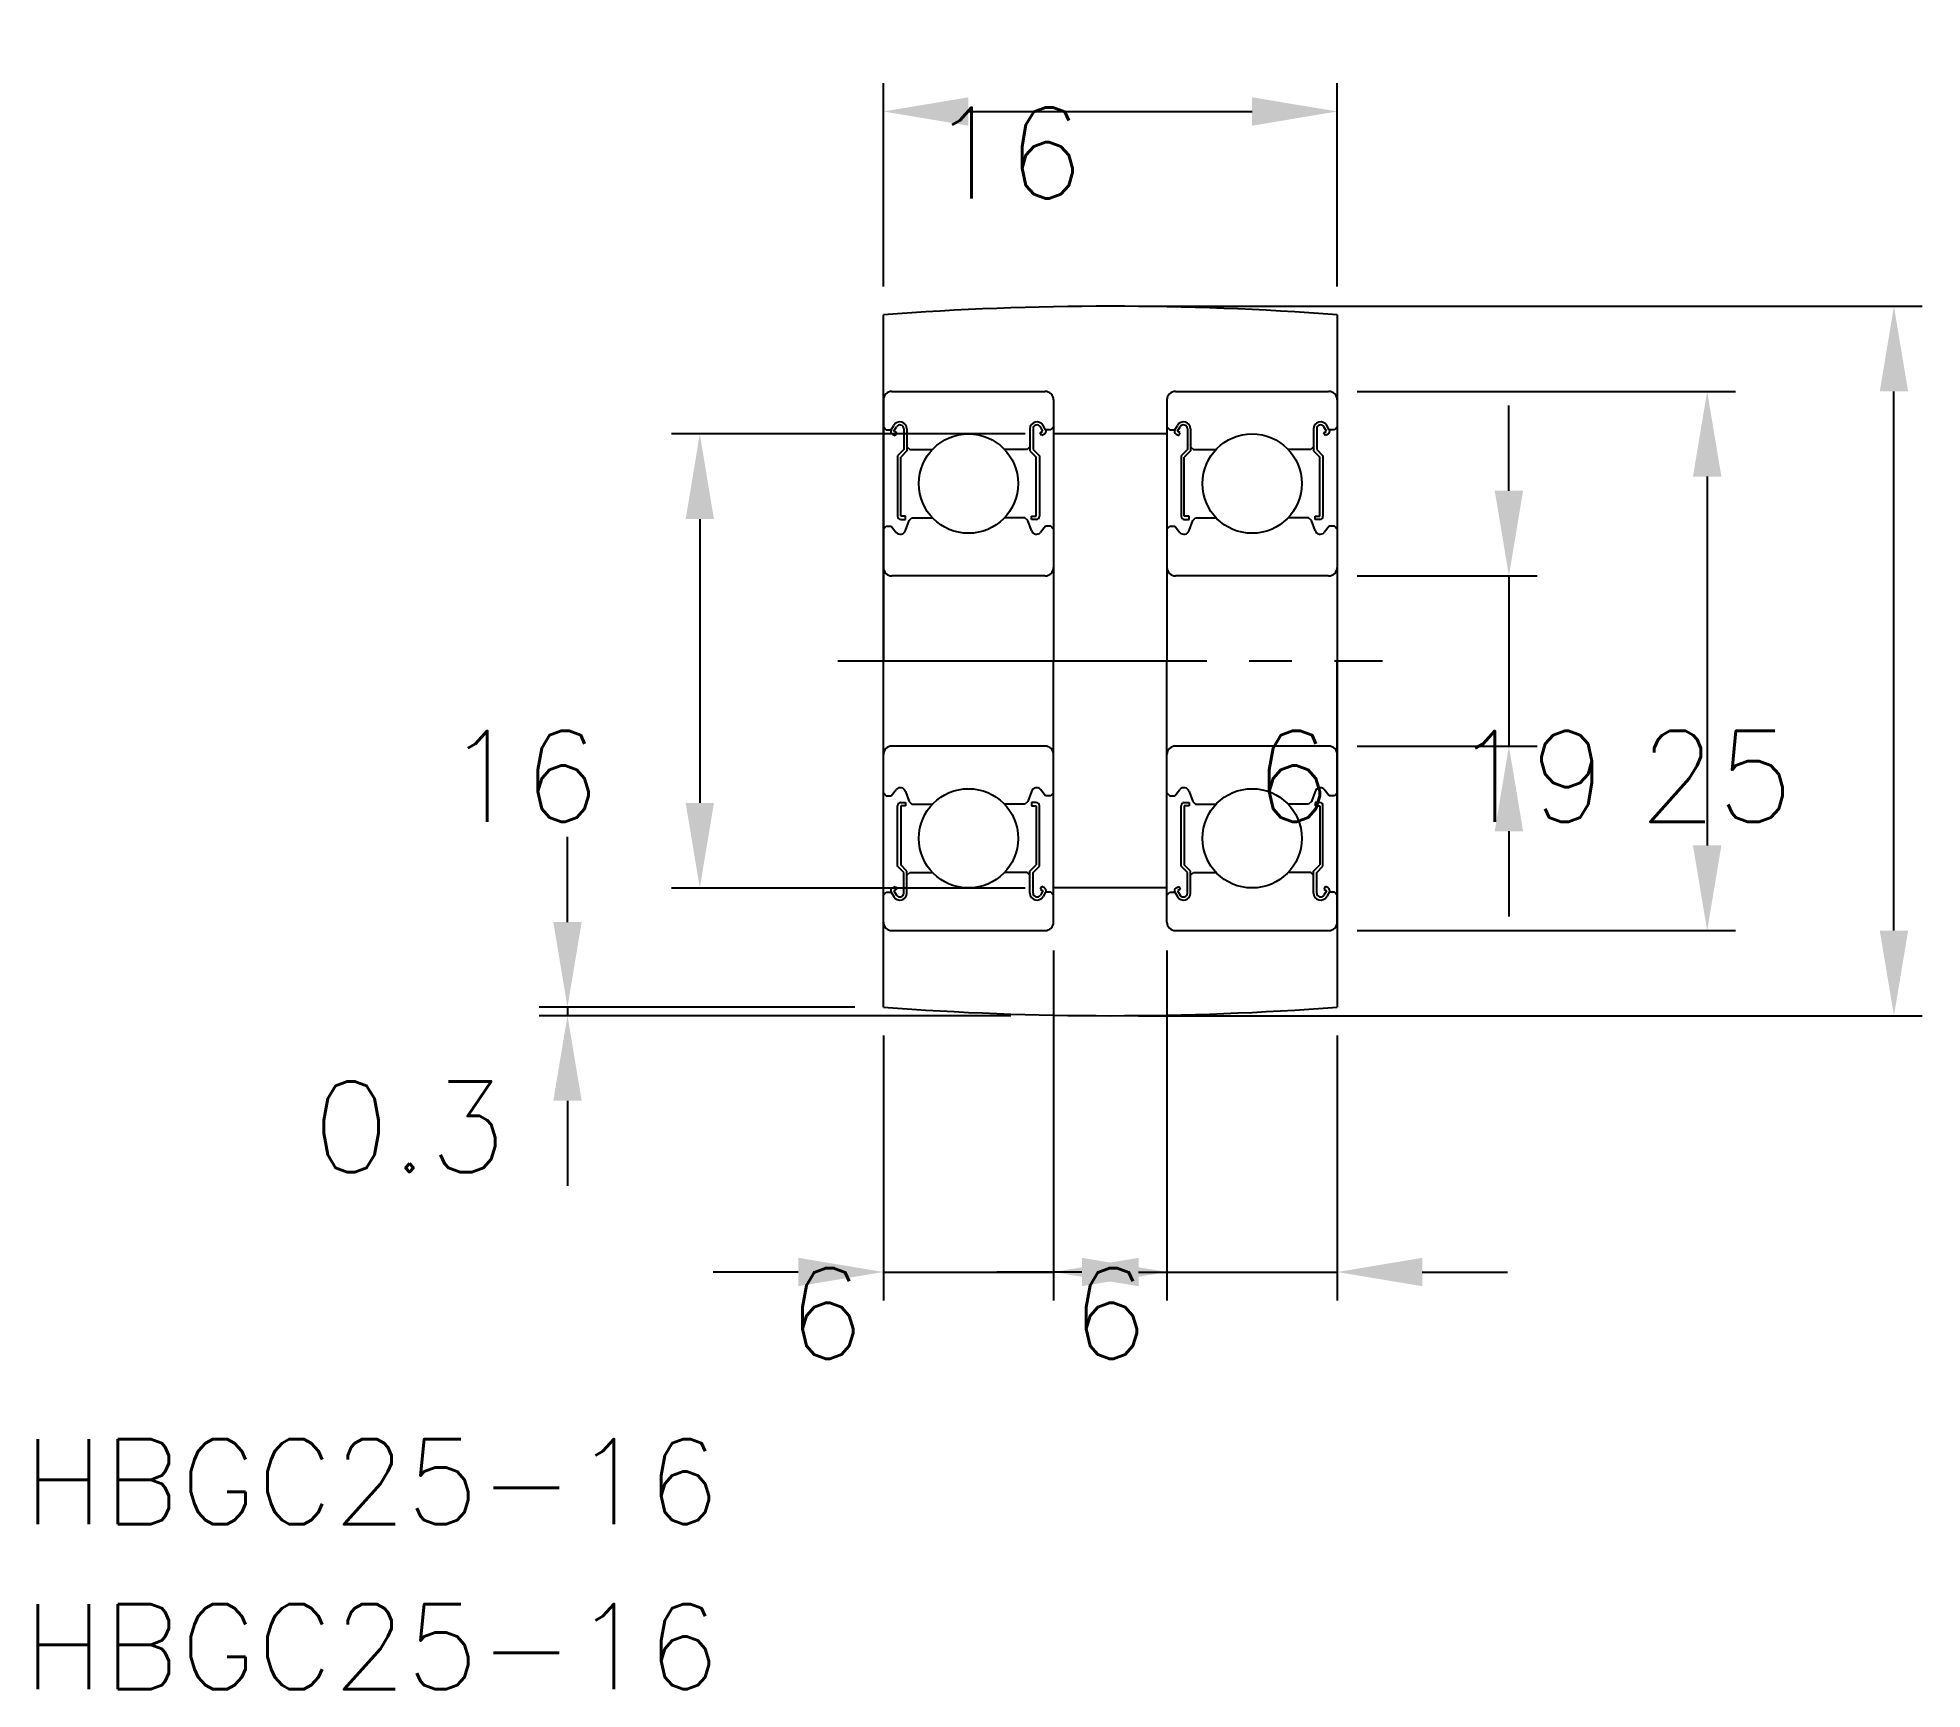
# Model space of a CAD drawing. Extents: x 37.1 to 103.5, y 136.3 to 194.5.
import ezdxf
from ezdxf.enums import TextEntityAlignment as Align

# ---------------------------------------------------------------- set-up
doc = ezdxf.new("R2010")
doc.units = 0
doc.header["$PDMODE"] = 64
doc.linetypes.add('CENTER', pattern=[17.5, 13, -1.5, 1.5, -1.5])
doc.layers.get('0').update_dxf_attribs({"linetype": 'CONTINUOUS'})
doc.layers.get('DEFPOINTS').update_dxf_attribs({"linetype": 'CONTINUOUS'})
doc.layers.add('CENTER', color=1, linetype='CENTER')
doc.layers.add('SIZE', color=7, linetype='CONTINUOUS')
doc.styles.get("Standard").update_dxf_attribs({"font": 'txt.shx', "bigfont": '@extfont2.shx'})
doc.dimstyles.get("Standard").update_dxf_attribs({"dimtxt": 2.5, "dimasz": 2.5, "dimexe": 1.25, "dimexo": 0.625, "dimtad": 1, "dimcen": 2.5, "dimazin": 3, "dimtfac": 1, "dimtmove": 0, "dimatfit": 3})

# ---------------------------------------------------------------- blocks, each defined once
blk = doc.blocks.new('*D21')
at = {"layer": 'DEFPOINTS', "color": 0, "linetype": 'CONTINUOUS'}
for p in [(82.885, 191.868), (66.885, 184.703), (82.885, 184.703)]:
    blk.add_point(p, dxfattribs=at)
at = {"layer": 'SIZE', "color": 0, "linetype": 'CONTINUOUS'}
for p, q in [((66.885, 185.703), (66.885, 192.868)), ((82.885, 185.703), (82.885, 192.868)), ((69.885, 191.868), (79.885, 191.868))]:
    blk.add_line(p, q, dxfattribs=at)
for points in [[(69.885, 192.368), (69.885, 191.368), (66.885, 191.868)], [(79.885, 192.368), (79.885, 191.368), (82.885, 191.868)]]:
    blk.add_solid(points, dxfattribs=at)
at = {"layer": 'SIZE', "color": 0}
blk.add_text('16', height=3.2, dxfattribs=at).set_placement((68.485, 188.804))
blk = doc.blocks.new('*D22')
at = {"layer": 'DEFPOINTS', "color": 0, "linetype": 'CONTINUOUS'}
for p in [(72.885, 180.503), (60.414, 164.503), (72.885, 164.503)]:
    blk.add_point(p, dxfattribs=at)
at = {"layer": 'SIZE', "color": 0, "linetype": 'CONTINUOUS'}
for p, q in [((71.885, 180.503), (59.414, 180.503)), ((60.414, 177.503), (60.414, 167.503)), ((71.885, 164.503), (59.414, 164.503))]:
    blk.add_line(p, q, dxfattribs=at)
for points in [[(59.914, 177.503), (60.914, 177.503), (60.414, 180.503)], [(59.914, 167.503), (60.914, 167.503), (60.414, 164.503)]]:
    blk.add_solid(points, dxfattribs=at)
at = {"layer": 'SIZE', "color": 0}
blk.add_text('16', height=3.2, dxfattribs=at).set_placement((51.414, 166.839))
blk = doc.blocks.new('*D23')
at = {"layer": 'DEFPOINTS', "color": 0, "linetype": 'CONTINUOUS'}
for p in [(82.585, 175.503), (82.585, 169.503), (88.94, 169.503)]:
    blk.add_point(p, dxfattribs=at)
at = {"layer": 'SIZE', "color": 0, "linetype": 'CONTINUOUS'}
for p, q in [((88.94, 178.503), (88.94, 181.503)), ((83.585, 175.503), (89.94, 175.503)), ((88.94, 175.503), (88.94, 169.503)), ((83.585, 169.503), (89.94, 169.503)), ((88.94, 166.503), (88.94, 163.503))]:
    blk.add_line(p, q, dxfattribs=at)
for points in [[(88.44, 178.503), (89.44, 178.503), (88.94, 175.503)], [(88.44, 166.503), (89.44, 166.503), (88.94, 169.503)]]:
    blk.add_solid(points, dxfattribs=at)
at = {"layer": 'SIZE', "color": 0}
blk.add_text('6', height=3.2, dxfattribs=at).set_placement((79.94, 166.839))
blk = doc.blocks.new('*D24')
at = {"layer": 'DEFPOINTS', "color": 0, "linetype": 'CONTINUOUS'}
for p in [(82.585, 182.003), (82.585, 163.003), (95.929, 163.003)]:
    blk.add_point(p, dxfattribs=at)
at = {"layer": 'SIZE', "color": 0, "linetype": 'CONTINUOUS'}
for p, q in [((83.585, 182.003), (96.929, 182.003)), ((95.929, 179.003), (95.929, 166.003)), ((83.585, 163.003), (96.929, 163.003))]:
    blk.add_line(p, q, dxfattribs=at)
for points in [[(95.429, 179.003), (96.429, 179.003), (95.929, 182.003)], [(95.429, 166.003), (96.429, 166.003), (95.929, 163.003)]]:
    blk.add_solid(points, dxfattribs=at)
at = {"layer": 'SIZE', "color": 0}
blk.add_text('19', height=3.2, dxfattribs=at).set_placement((86.929, 166.839))
blk = doc.blocks.new('*D25')
at = {"layer": 'DEFPOINTS', "color": 0, "linetype": 'CONTINUOUS'}
for p in [(74.885, 185.003), (102.514, 185.003), (74.885, 160.003)]:
    blk.add_point(p, dxfattribs=at)
at = {"layer": 'SIZE', "color": 0, "linetype": 'CONTINUOUS'}
for p, q in [((75.885, 185.003), (103.514, 185.003)), ((102.514, 163.003), (102.514, 182.003)), ((75.885, 160.003), (103.514, 160.003))]:
    blk.add_line(p, q, dxfattribs=at)
for points in [[(102.014, 182.003), (103.014, 182.003), (102.514, 185.003)], [(102.014, 163.003), (103.014, 163.003), (102.514, 160.003)]]:
    blk.add_solid(points, dxfattribs=at)
at = {"layer": 'SIZE', "color": 0}
blk.add_text('25', height=3.2, dxfattribs=at).set_placement((93.514, 166.839))
blk = doc.blocks.new('*D26')
at = {"layer": 'DEFPOINTS', "color": 0, "linetype": 'CONTINUOUS'}
for p in [(66.885, 160.303), (55.749, 160.003), (72.385, 160.003)]:
    blk.add_point(p, dxfattribs=at)
at = {"layer": 'SIZE', "color": 0, "linetype": 'CONTINUOUS'}
for p, q in [((55.749, 163.303), (55.749, 166.303)), ((65.885, 160.303), (54.749, 160.303)), ((55.749, 160.303), (55.749, 160.003)), ((71.385, 160.003), (54.749, 160.003)), ((55.749, 157.003), (55.749, 154.003))]:
    blk.add_line(p, q, dxfattribs=at)
for points in [[(55.249, 163.303), (56.249, 163.303), (55.749, 160.303)], [(55.249, 157.003), (56.249, 157.003), (55.749, 160.003)]]:
    blk.add_solid(points, dxfattribs=at)
at = {"layer": 'SIZE', "color": 0}
blk.add_text('0.3', height=3.2, dxfattribs=at).set_placement((46.749, 154.489))
blk = doc.blocks.new('*D27')
at = {"layer": 'DEFPOINTS', "color": 0, "linetype": 'CONTINUOUS'}
for p in [(72.885, 163.303), (66.885, 160.303), (72.885, 150.97)]:
    blk.add_point(p, dxfattribs=at)
at = {"layer": 'SIZE', "color": 0, "linetype": 'CONTINUOUS'}
for p, q in [((72.885, 162.303), (72.885, 149.97)), ((66.885, 159.303), (66.885, 149.97)), ((63.885, 150.97), (60.885, 150.97)), ((66.885, 150.97), (72.885, 150.97)), ((75.885, 150.97), (78.885, 150.97))]:
    blk.add_line(p, q, dxfattribs=at)
for points in [[(63.885, 151.47), (63.885, 150.47), (66.885, 150.97)], [(75.885, 151.47), (75.885, 150.47), (72.885, 150.97)]]:
    blk.add_solid(points, dxfattribs=at)
at = {"layer": 'SIZE', "color": 0}
blk.add_text('6', height=3.2, dxfattribs=at).set_placement((63.485, 147.906))
blk = doc.blocks.new('*D28')
at = {"layer": 'DEFPOINTS', "color": 0, "linetype": 'CONTINUOUS'}
for p in [(76.885, 163.303), (82.885, 160.303), (82.885, 150.97)]:
    blk.add_point(p, dxfattribs=at)
at = {"layer": 'SIZE', "color": 0, "linetype": 'CONTINUOUS'}
for p, q in [((76.885, 162.303), (76.885, 149.97)), ((82.885, 159.303), (82.885, 149.97)), ((73.885, 150.97), (70.885, 150.97)), ((76.885, 150.97), (82.885, 150.97)), ((85.885, 150.97), (88.885, 150.97))]:
    blk.add_line(p, q, dxfattribs=at)
for points in [[(73.885, 151.47), (73.885, 150.47), (76.885, 150.97)], [(85.885, 151.47), (85.885, 150.47), (82.885, 150.97)]]:
    blk.add_solid(points, dxfattribs=at)
at = {"layer": 'SIZE', "color": 0}
blk.add_text('6', height=3.2, dxfattribs=at).set_placement((73.485, 147.906))

msp = doc.modelspace()

# ---------------------------------------------------------------- linework, layer by layer
at = {"color": 7, "linetype": 'CONTINUOUS'}
for p, q in [((66.88465, 160.30343), (66.88465, 184.70343)), ((82.88465, 184.70343), (82.88465, 160.30343)), ((66.88465, 181.70343), (66.88465, 172.50343)), ((67.18465, 182.00343), (72.58465, 182.00343)), ((72.88465, 181.70343), (72.88465, 172.50343)), ((76.88465, 181.70343), (76.88465, 172.50343)), ((77.18465, 182.00343), (82.58465, 182.00343)), ((82.88465, 181.70343), (82.88465, 172.50343)), ((66.88465, 180.75345), (66.98465, 180.65342)), ((67.16243, 180.65342), (67.25311, 180.80664)), ((67.25866, 180.59788), (67.34933, 180.75108)), ((72.51063, 180.59788), (72.41997, 180.75108)), ((72.60687, 180.65342), (72.51619, 180.80664)), ((72.88465, 180.75345), (72.78465, 180.65342)), ((76.88465, 180.75345), (76.98465, 180.65342)), ((77.16243, 180.65342), (77.25311, 180.80664)), ((77.25866, 180.59788), (77.34933, 180.75108)), ((82.51063, 180.59788), (82.41997, 180.75108)), ((82.60687, 180.65342), (82.51619, 180.80664)), ((82.88465, 180.75345), (82.78465, 180.65342)), ((66.98465, 180.65342), (67.16243, 180.65342)), ((67.20311, 180.50164), (67.29933, 180.44609)), ((67.35488, 180.54232), (67.25866, 180.59788)), ((67.29932, 180.44612), (67.35488, 180.54234)), ((67.60687, 180.68206), (67.60687, 179.95343)), ((67.71798, 180.68206), (67.71798, 179.90739)), ((72.05132, 180.68206), (72.05132, 179.90739)), ((72.16243, 180.68206), (72.16243, 179.95343)), ((72.41442, 180.54232), (72.51063, 180.59788)), ((72.46998, 180.44612), (72.41442, 180.54234)), ((72.56619, 180.50164), (72.46997, 180.44609)), ((72.78465, 180.65342), (72.60687, 180.65342)), ((76.88465, 180.50343), (72.88465, 180.50343)), ((76.98465, 180.65342), (77.16243, 180.65342)), ((77.20311, 180.50164), (77.29933, 180.44609)), ((77.35488, 180.54232), (77.25866, 180.59788)), ((77.29932, 180.44612), (77.35488, 180.54234)), ((77.60687, 180.68206), (77.60687, 179.95343)), ((77.71798, 180.68206), (77.71798, 179.90739)), ((82.05132, 180.68206), (82.05132, 179.90739)), ((82.16243, 180.68206), (82.16243, 179.95343)), ((82.41442, 180.54232), (82.51063, 180.59788)), ((82.46998, 180.44612), (82.41442, 180.54234)), ((82.56619, 180.50164), (82.46997, 180.44609)), ((82.78465, 180.65342), (82.60687, 180.65342)), ((67.60687, 179.95343), (67.38465, 179.7312)), ((67.38465, 179.7312), (67.38465, 177.60454)), ((67.71798, 179.90741), (67.49577, 179.68519)), ((67.49577, 177.60454), (67.49577, 179.68519)), ((67.71799, 180.05342), (67.81799, 179.95343)), ((67.81799, 179.95343), (68.61088, 179.95343)), ((71.95131, 179.95343), (71.15842, 179.95343)), ((72.05131, 180.05342), (71.95131, 179.95343)), ((72.05132, 179.90741), (72.27353, 179.68519)), ((72.16243, 179.95343), (72.38465, 179.7312)), ((72.27353, 177.60454), (72.27353, 179.68519)), ((72.38465, 179.7312), (72.38465, 177.60454)), ((72.88465, 179.40343), (72.88465, 179.40353)), ((77.60687, 179.95343), (77.38465, 179.7312)), ((77.38465, 179.7312), (77.38465, 177.60454)), ((77.71798, 179.90741), (77.49577, 179.68519)), ((77.49577, 177.60454), (77.49577, 179.68519)), ((77.71799, 180.05342), (77.81799, 179.95343)), ((77.81799, 179.95343), (78.61088, 179.95343)), ((81.95131, 179.95343), (81.15842, 179.95343)), ((82.05131, 180.05342), (81.95131, 179.95343)), ((82.05132, 179.90741), (82.27353, 179.68519)), ((82.16243, 179.95343), (82.38465, 179.7312)), ((82.27353, 177.60454), (82.27353, 179.68519)), ((82.38465, 179.7312), (82.38465, 177.60454)), ((82.88465, 179.40343), (82.88465, 179.40353)), ((67.49576, 177.49343), (67.66243, 177.49343)), ((67.66243, 177.60454), (67.49577, 177.60454)), ((67.66233, 177.10053), (67.79297, 177.45947)), ((67.66243, 177.49343), (67.66243, 177.60454)), ((67.79297, 177.45948), (67.89295, 177.55343)), ((67.89295, 177.55343), (68.61088, 177.55343)), ((71.87635, 177.55343), (71.15842, 177.55343)), ((71.97633, 177.45948), (71.87635, 177.55343)), ((72.10697, 177.10053), (71.97633, 177.45947)), ((72.10687, 177.49343), (72.10687, 177.60454)), ((72.10687, 177.60454), (72.27353, 177.60454)), ((72.27354, 177.49343), (72.10687, 177.49343)), ((77.49576, 177.49343), (77.66243, 177.49343)), ((77.66243, 177.60454), (77.49577, 177.60454)), ((77.66233, 177.10053), (77.79297, 177.45947)), ((77.66243, 177.49343), (77.66243, 177.60454)), ((77.79297, 177.45948), (77.89295, 177.55343)), ((77.89295, 177.55343), (78.61088, 177.55343)), ((81.87635, 177.55343), (81.15842, 177.55343)), ((81.97633, 177.45948), (81.87635, 177.55343)), ((82.10697, 177.10053), (81.97633, 177.45947)), ((82.10687, 177.49343), (82.10687, 177.60454)), ((82.10687, 177.60454), (82.27353, 177.60454)), ((82.27354, 177.49343), (82.10687, 177.49343)), ((66.88465, 177.15343), (66.98465, 177.25343)), ((66.98465, 177.25343), (67.16244, 177.25343)), ((67.16244, 177.25343), (67.34127, 177.03475)), ((72.60686, 177.25343), (72.42803, 177.03475)), ((72.78465, 177.25343), (72.60686, 177.25343)), ((72.88465, 177.15343), (72.78465, 177.25343)), ((72.88465, 177.10343), (72.88475, 177.10343)), ((76.88465, 177.15343), (76.98465, 177.25343)), ((76.98465, 177.25343), (77.16244, 177.25343)), ((77.16244, 177.25343), (77.34127, 177.03475)), ((82.60686, 177.25343), (82.42803, 177.03475)), ((82.78465, 177.25343), (82.60686, 177.25343)), ((82.88465, 177.15343), (82.78465, 177.25343)), ((82.88465, 177.10343), (82.88475, 177.10343)), ((72.58465, 175.50343), (67.18465, 175.50343)), ((82.58465, 175.50343), (77.18465, 175.50343)), ((66.88465, 163.30343), (66.88465, 172.50343)), ((72.88465, 163.30343), (72.88465, 172.50343)), ((76.88465, 163.30343), (76.88465, 172.50343)), ((82.88465, 163.30343), (82.88465, 172.50343)), ((72.58465, 169.50343), (67.18465, 169.50343)), ((82.58465, 169.50343), (77.18465, 169.50343)), ((66.88465, 167.85343), (66.98465, 167.75343)), ((66.98465, 167.75343), (67.16244, 167.75343)), ((67.16244, 167.75343), (67.34127, 167.97212)), ((67.49576, 167.51343), (67.66243, 167.51343)), ((67.66233, 167.90633), (67.79297, 167.54739)), ((67.66243, 167.51343), (67.66243, 167.40232)), ((67.79297, 167.54738), (67.89295, 167.45343)), ((67.89295, 167.45343), (68.61088, 167.45343)), ((71.87635, 167.45343), (71.15842, 167.45343)), ((71.97633, 167.54738), (71.87635, 167.45343)), ((72.10697, 167.90633), (71.97633, 167.54739)), ((72.10687, 167.51343), (72.10687, 167.40232)), ((72.27354, 167.51343), (72.10687, 167.51343)), ((72.60686, 167.75343), (72.42803, 167.97212)), ((72.78465, 167.75343), (72.60686, 167.75343)), ((72.88465, 167.85343), (72.78465, 167.75343)), ((76.88465, 167.85343), (76.98465, 167.75343)), ((76.98465, 167.75343), (77.16244, 167.75343)), ((77.16244, 167.75343), (77.34127, 167.97212)), ((77.49576, 167.51343), (77.66243, 167.51343)), ((77.66233, 167.90633), (77.79297, 167.54739)), ((77.66243, 167.51343), (77.66243, 167.40232)), ((77.79297, 167.54738), (77.89295, 167.45343)), ((77.89295, 167.45343), (78.61088, 167.45343)), ((81.87635, 167.45343), (81.15842, 167.45343)), ((81.97633, 167.54738), (81.87635, 167.45343)), ((82.10697, 167.90633), (81.97633, 167.54739)), ((82.10687, 167.51343), (82.10687, 167.40232)), ((82.27354, 167.51343), (82.10687, 167.51343)), ((82.60686, 167.75343), (82.42803, 167.97212)), ((82.78465, 167.75343), (82.60686, 167.75343)), ((82.88465, 167.85343), (82.78465, 167.75343)), ((67.38465, 165.27566), (67.38465, 167.40232)), ((67.66243, 167.40232), (67.49577, 167.40232)), ((67.49577, 167.40232), (67.49577, 165.32167)), ((72.10687, 167.40232), (72.27353, 167.40232)), ((72.27353, 167.40232), (72.27353, 165.32167)), ((72.38465, 165.27566), (72.38465, 167.40232)), ((77.38465, 165.27566), (77.38465, 167.40232)), ((77.66243, 167.40232), (77.49577, 167.40232)), ((77.49577, 167.40232), (77.49577, 165.32167)), ((82.10687, 167.40232), (82.27353, 167.40232)), ((82.27353, 167.40232), (82.27353, 165.32167)), ((82.38465, 165.27566), (82.38465, 167.40232)), ((67.60687, 165.05343), (67.38465, 165.27566)), ((67.71798, 165.09945), (67.49577, 165.32167)), ((67.60687, 164.3248), (67.60687, 165.05343)), ((67.71798, 164.3248), (67.71798, 165.09947)), ((67.71799, 164.95344), (67.81799, 165.05343)), ((67.81799, 165.05343), (68.61088, 165.05343)), ((71.95131, 165.05343), (71.15842, 165.05343)), ((72.05131, 164.95344), (71.95131, 165.05343)), ((72.05132, 165.09945), (72.27353, 165.32167)), ((72.05132, 164.3248), (72.05132, 165.09947)), ((72.16243, 165.05343), (72.38465, 165.27566)), ((72.16243, 164.3248), (72.16243, 165.05343)), ((77.60687, 165.05343), (77.38465, 165.27566)), ((77.71798, 165.09945), (77.49577, 165.32167)), ((77.60687, 164.3248), (77.60687, 165.05343)), ((77.71798, 164.3248), (77.71798, 165.09947)), ((77.71799, 164.95344), (77.81799, 165.05343)), ((77.81799, 165.05343), (78.61088, 165.05343)), ((81.95131, 165.05343), (81.15842, 165.05343)), ((82.05131, 164.95344), (81.95131, 165.05343)), ((82.05132, 165.09945), (82.27353, 165.32167)), ((82.05132, 164.3248), (82.05132, 165.09947)), ((82.16243, 165.05343), (82.38465, 165.27566)), ((82.16243, 164.3248), (82.16243, 165.05343)), ((66.88465, 164.25341), (66.98465, 164.35344)), ((66.98465, 164.35344), (67.16243, 164.35344)), ((67.16243, 164.35344), (67.25311, 164.20022)), ((67.20311, 164.50522), (67.29933, 164.56077)), ((67.35488, 164.46454), (67.25866, 164.40899)), ((67.25866, 164.40899), (67.34933, 164.25578)), ((67.29932, 164.56074), (67.35488, 164.46452)), ((72.46998, 164.56074), (72.41442, 164.46452)), ((72.41442, 164.46454), (72.51063, 164.40899)), ((72.51063, 164.40899), (72.41997, 164.25578)), ((72.56619, 164.50522), (72.46997, 164.56077)), ((72.60687, 164.35344), (72.51619, 164.20022)), ((72.78465, 164.35344), (72.60687, 164.35344)), ((72.88465, 164.25341), (72.78465, 164.35344)), ((76.88465, 164.50343), (72.88465, 164.50343)), ((76.88465, 164.25341), (76.98465, 164.35344)), ((76.98465, 164.35344), (77.16243, 164.35344)), ((77.16243, 164.35344), (77.25311, 164.20022)), ((77.20311, 164.50522), (77.29933, 164.56077)), ((77.35488, 164.46454), (77.25866, 164.40899)), ((77.25866, 164.40899), (77.34933, 164.25578)), ((77.29932, 164.56074), (77.35488, 164.46452)), ((82.46998, 164.56074), (82.41442, 164.46452)), ((82.41442, 164.46454), (82.51063, 164.40899)), ((82.51063, 164.40899), (82.41997, 164.25578)), ((82.56619, 164.50522), (82.46997, 164.56077)), ((82.60687, 164.35344), (82.51619, 164.20022)), ((82.78465, 164.35344), (82.60687, 164.35344)), ((82.88465, 164.25341), (82.78465, 164.35344)), ((67.18465, 163.00343), (72.58465, 163.00343)), ((77.18465, 163.00343), (82.58465, 163.00343))]:
    msp.add_line(p, q, dxfattribs=at)
for centre in [(69.88465, 178.75343), (79.88465, 178.75343), (69.88465, 166.25343), (79.88465, 166.25343)]:
    msp.add_circle(centre, 1.75, dxfattribs=at)
for centre, radius, start, end in [((74.88465, 78.18677), 106.81667, 85.7048291, 94.2951709), ((67.18465, 181.70343), 0.3, 90, 180), ((72.58465, 181.70343), 0.3, 0, 90), ((77.18465, 181.70343), 0.3, 90, 180), ((82.58465, 181.70343), 0.3, 0, 90), ((67.46886, 180.68206), 0.24912, 0, 150.00121), ((67.46886, 180.68206), 0.13801, 0, 150.00256), ((72.30044, 180.68206), 0.24912, 29.99879, 180), ((72.30044, 180.68206), 0.13801, 29.99744, 180), ((77.46886, 180.68206), 0.24912, 0, 150.00121), ((77.46886, 180.68206), 0.13801, 0, 150.00256), ((82.30044, 180.68206), 0.24912, 29.99879, 180), ((82.30044, 180.68206), 0.13801, 29.99744, 180), ((67.25863, 180.59786), 0.11109, 149.9870654, 240.0090463), ((72.51067, 180.59786), 0.11109, 299.9909537, 30.0129346), ((77.25863, 180.59786), 0.11109, 149.9870654, 240.0090463), ((82.51067, 180.59786), 0.11109, 299.9909537, 30.0129346), ((67.49576, 177.60454), 0.11111, 180.00005, 270.00003), ((72.27354, 177.60454), 0.11111, 269.99997, 359.99995), ((77.49576, 177.60454), 0.11111, 180.00005, 270.00003), ((82.27354, 177.60454), 0.11111, 269.99997, 359.99995), ((67.484, 177.15451), 0.18632, 220.0002, 343.15268), ((72.2853, 177.15451), 0.18632, 196.84732, 319.9998), ((77.484, 177.15451), 0.18632, 220.0002, 343.15268), ((82.2853, 177.15451), 0.18632, 196.84732, 319.9998), ((67.18465, 175.80343), 0.3, 180, 270), ((72.58465, 175.80343), 0.3, 270, 0), ((77.18465, 175.80343), 0.3, 180, 270), ((82.58465, 175.80343), 0.3, 270, 0), ((67.18465, 169.20343), 0.3, 90, 180), ((72.58465, 169.20343), 0.3, 0, 90), ((77.18465, 169.20343), 0.3, 90, 180), ((82.58465, 169.20343), 0.3, 0, 90), ((67.484, 167.85235), 0.18632, 16.84732, 139.9998), ((67.49576, 167.40232), 0.11111, 89.99997, 179.99995), ((72.2853, 167.85235), 0.18632, 40.0002, 163.15268), ((72.27354, 167.40232), 0.11111, 0.00005, 90.00003), ((77.484, 167.85235), 0.18632, 16.84732, 139.9998), ((77.49576, 167.40232), 0.11111, 89.99997, 179.99995), ((82.2853, 167.85235), 0.18632, 40.0002, 163.15268), ((82.27354, 167.40232), 0.11111, 0.00005, 90.00003), ((67.25863, 164.40901), 0.11109, 119.9909537, 210.0129346), ((67.46886, 164.3248), 0.24912, 209.99879, 0), ((67.46886, 164.3248), 0.13801, 209.99744, 0), ((72.30044, 164.3248), 0.24912, 180, 330.00121), ((72.30044, 164.3248), 0.13801, 180, 330.00256), ((72.51067, 164.40901), 0.11109, 329.9870654, 60.0090463), ((77.25863, 164.40901), 0.11109, 119.9909537, 210.0129346), ((77.46886, 164.3248), 0.24912, 209.99879, 0), ((77.46886, 164.3248), 0.13801, 209.99744, 0), ((82.30044, 164.3248), 0.24912, 180, 330.00121), ((82.30044, 164.3248), 0.13801, 180, 330.00256), ((82.51067, 164.40901), 0.11109, 329.9870654, 60.0090463), ((67.18465, 163.30343), 0.3, 180, 270), ((72.58465, 163.30343), 0.3, 270, 0), ((77.18465, 163.30343), 0.3, 180, 270), ((82.58465, 163.30343), 0.3, 270, 0), ((74.88465, 266.8201), 106.81667, 265.7048291, 274.2951709)]:
    msp.add_arc(centre, radius, start, end, dxfattribs=at)
at = {"layer": 'CENTER', "color": 1, "linetype": 'CENTER'}
msp.add_line((65.28465, 172.50343), (84.48465, 172.50343), dxfattribs=at)

# ---------------------------------------------------------------- texts
at = {"color": 7, "linetype": 'CONTINUOUS'}
for p in [(36.55664, 143.58069), (36.55664, 137.76481)]:
    msp.add_text('HBGC25-16', height=3, dxfattribs=at).set_placement(p, align=Align.MIDDLE_LEFT)

# ---------------------------------------------------------------- dimensions: what is measured, and where the dimension line sits
at = {"layer": 'SIZE', "color": 7, "linetype": 'CONTINUOUS'}
for base, p1, p2, picture, middle in [((82.88465, 191.86829), (66.88465, 184.70343), (82.88465, 184.70343), '*D21', (74.88465, 194.46829)), ((72.88465, 150.96994), (66.88465, 160.30343), (72.88465, 163.30343), '*D27', (69.88465, 153.56994)), ((82.88465, 150.96994), (76.88465, 163.30343), (82.88465, 160.30343), '*D28', (79.88465, 153.56994))]:
    dim = msp.add_linear_dim(base=base, p1=p1, p2=p2, dimstyle='Standard', override={"dimdec": 4, "dimtdec": 4, "dimtmove": 0, "dimtzin": 0}, dxfattribs=at)
    dim.commit()
    dim.dimension.update_dxf_attribs({"geometry": picture, "text_midpoint": middle})
for base, p1, p2, picture, middle in [((102.51376, 185.00343), (74.88465, 160.00343), (74.88465, 185.00343), '*D25', (99.91376, 172.50343)), ((88.93957, 169.50343), (82.58465, 175.50343), (82.58465, 169.50343), '*D23', (86.33957, 172.50343)), ((95.92926, 163.00343), (82.58465, 182.00343), (82.58465, 163.00343), '*D24', (93.32926, 172.50343)), ((55.74887, 160.00343), (66.88465, 160.30343), (72.38465, 160.00343), '*D26', (53.14887, 160.15343))]:
    dim = msp.add_linear_dim(base=base, p1=p1, p2=p2, angle=90, dimstyle='Standard', override={"dimdec": 4, "dimtdec": 4, "dimtmove": 0, "dimtzin": 0}, dxfattribs=at)
    dim.commit()
    dim.dimension.update_dxf_attribs({"geometry": picture, "text_midpoint": middle})
dim = msp.add_linear_dim(base=(60.41378, 164.50343), p1=(72.88465, 180.50343), p2=(72.88465, 164.50343), angle=90, dimstyle='Standard', override={"dimdec": 4, "dimtdec": 4, "dimtmove": 0, "dimtzin": 0}, dxfattribs=at)
dim.commit()
dim.dimension.update_dxf_attribs({"geometry": '*D22', "text_midpoint": (60.41378, 172.50343), "dimtype": 128})

doc.saveas('drawing.dxf')
